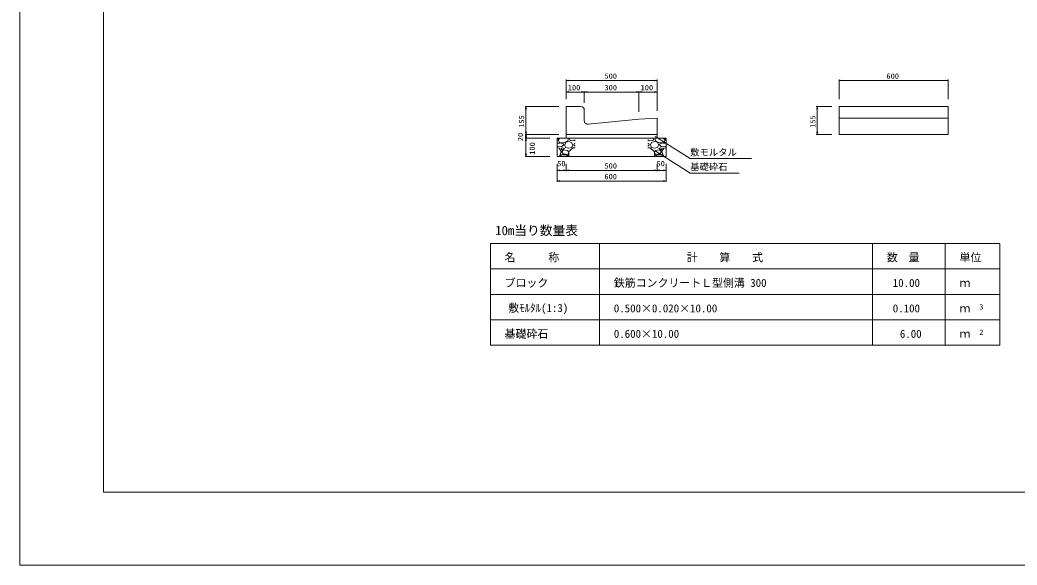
# Model space of a CAD drawing. Units: millimetres on the paper. Extents: x 0 to 841, y 0 to 594.
# Drawn here: x 0 to 274, y 0 to 149.9 of the extents above; entities that cross this region are included whole.
import ezdxf
from ezdxf.enums import TextEntityAlignment as Align

# ---------------------------------------------------------------- set-up
doc = ezdxf.new("R2010")
doc.units = ezdxf.units.MM
for name, color, linetype, lineweight in [('D-MTR-FRAM（材料表図枠）', 2, 'Continuous', 18), ('D-STR-DIM（寸法）', 7, 'Continuous', 18), ('D-STR-HTXT（旗揚げ）', 7, 'Continuous', 18), ('D-STR-STRn（構造物）', 7, 'Continuous', 18), ('D-STR（構造物外形線）', 1, 'Continuous', 18), ('D-TTL(外枠）', 2, 'Continuous', 18), ('DEFPOINTS_2', 8, 'Continuous', 18)]:
    doc.layers.add(name, color=color, linetype=linetype, lineweight=lineweight)
for name, color, linetype in [('D-MTR-TXT(文字列）', 7, 'Continuous'), ('D-MTR（材料表タイトル）', 7, 'Continuous'), ('D-STR-TXT（文字）', 7, 'Continuous')]:
    doc.layers.add(name, color=color, linetype=linetype)
doc.styles.add('ＭＳ ゴシック', font='')
doc.styles.get('ＭＳ ゴシック').set_extended_font_data('MS Gothic')

msp = doc.modelspace()

# ---------------------------------------------------------------- linework, layer by layer
at = {"layer": 'D-MTR-FRAM（材料表図枠）'}
for p, q in [((129.265, 88.41), (269.265, 88.41)), ((129.265, 60.41), (129.265, 88.41)), ((159.265, 60.41), (159.265, 88.41)), ((234.265, 60.41), (234.265, 88.41)), ((254.265, 60.41), (254.265, 88.41)), ((269.265, 60.41), (269.265, 88.41)), ((129.265, 81.41), (269.265, 81.41)), ((129.265, 74.41), (269.265, 74.41)), ((129.265, 67.41), (269.265, 67.41)), ((129.265, 60.41), (269.265, 60.41))]:
    msp.add_line(p, q, dxfattribs=at)
at = {"layer": 'D-STR-DIM（寸法）'}
for p, q in [((150.077, 128.089), (150.077, 133.458)), ((150.077, 133.208), (150.827, 133.333)), ((150.077, 133.208), (150.177, 133.208)), ((150.827, 133.083), (150.077, 133.208)), ((174.977, 133.208), (150.177, 133.208)), ((174.327, 133.333), (175.077, 133.208)), ((175.077, 133.208), (174.327, 133.083)), ((175.077, 133.208), (174.977, 133.208)), ((175.077, 124.839), (175.077, 133.458)), ((225.077, 128.089), (225.077, 133.458)), ((225.077, 133.208), (225.827, 133.333)), ((225.077, 133.208), (225.177, 133.208)), ((225.827, 133.083), (225.077, 133.208)), ((254.977, 133.208), (225.177, 133.208)), ((254.327, 133.333), (255.077, 133.208)), ((255.077, 133.208), (254.327, 133.083)), ((255.077, 133.208), (254.977, 133.208)), ((255.077, 128.089), (255.077, 133.458)), ((150.077, 128.089), (150.077, 130.281)), ((150.077, 130.031), (150.827, 130.156)), ((150.077, 130.031), (150.177, 130.031)), ((150.827, 129.906), (150.077, 130.031)), ((150.177, 130.031), (154.977, 130.031)), ((154.327, 130.156), (155.077, 130.031)), ((155.077, 130.031), (154.327, 129.906)), ((155.077, 130.031), (154.977, 130.031)), ((155.077, 127.089), (155.077, 130.281)), ((155.077, 127.089), (155.077, 130.281)), ((155.077, 130.031), (155.827, 130.156)), ((155.077, 130.031), (155.177, 130.031)), ((155.827, 129.906), (155.077, 130.031)), ((155.177, 130.031), (169.977, 130.031)), ((169.327, 130.156), (170.077, 130.031)), ((170.077, 130.031), (169.327, 129.906)), ((170.077, 130.031), (169.977, 130.031)), ((170.077, 124.589), (170.077, 130.281)), ((170.077, 124.589), (170.077, 130.281)), ((170.077, 130.031), (170.827, 130.156)), ((170.077, 130.031), (170.177, 130.031)), ((170.827, 129.906), (170.077, 130.031)), ((174.977, 130.031), (170.177, 130.031)), ((174.327, 130.156), (175.077, 130.031)), ((175.077, 130.031), (174.327, 129.906)), ((175.077, 130.031), (174.977, 130.031)), ((175.077, 124.839), (175.077, 130.281)), ((148.077, 126.089), (138.788, 126.089)), ((138.913, 125.339), (139.038, 126.089)), ((139.038, 126.089), (139.038, 125.989)), ((139.038, 126.089), (139.163, 125.339)), ((223.077, 126.089), (218.829, 126.089)), ((218.954, 125.339), (219.079, 126.089)), ((219.079, 126.089), (219.079, 125.989)), ((219.079, 126.089), (219.204, 125.339)), ((139.038, 125.989), (139.038, 118.439)), ((219.079, 125.989), (219.079, 118.439)), ((148.077, 118.339), (138.788, 118.339)), ((148.077, 118.339), (138.788, 118.339)), ((139.038, 118.339), (138.913, 119.089)), ((138.913, 117.589), (139.038, 118.339)), ((139.038, 117.339), (138.913, 118.089)), ((139.163, 119.089), (139.038, 118.339)), ((139.038, 118.339), (139.038, 118.439)), ((139.038, 118.339), (139.038, 118.239)), ((139.038, 118.339), (139.163, 117.589)), ((139.038, 118.239), (139.038, 117.439)), ((139.163, 118.089), (139.038, 117.339)), ((223.077, 118.339), (218.829, 118.339)), ((219.079, 118.339), (218.954, 119.089)), ((219.204, 119.089), (219.079, 118.339)), ((219.079, 118.339), (219.079, 118.439)), ((145.577, 117.339), (138.788, 117.339)), ((145.577, 117.339), (138.788, 117.339)), ((138.913, 116.589), (139.038, 117.339)), ((139.038, 117.339), (139.038, 117.439)), ((139.038, 117.339), (139.038, 117.239)), ((139.038, 117.339), (139.163, 116.589)), ((139.038, 117.239), (139.038, 112.439)), ((145.577, 112.339), (138.788, 112.339)), ((139.038, 112.339), (138.913, 113.089)), ((139.163, 113.089), (139.038, 112.339)), ((139.038, 112.339), (139.038, 112.439)), ((147.577, 110.339), (147.577, 108.268)), ((147.577, 110.339), (147.577, 105.33)), ((150.077, 110.339), (150.077, 108.268)), ((150.077, 110.339), (150.077, 108.268)), ((175.077, 110.339), (175.077, 108.268)), ((175.077, 110.339), (175.077, 108.268)), ((177.577, 110.339), (177.577, 108.268)), ((177.577, 110.339), (177.577, 105.33)), ((147.577, 108.518), (148.327, 108.643)), ((147.577, 108.518), (147.677, 108.518)), ((148.327, 108.393), (147.577, 108.518)), ((149.977, 108.518), (147.677, 108.518)), ((149.327, 108.643), (150.077, 108.518)), ((150.077, 108.518), (149.327, 108.393)), ((150.077, 108.518), (149.977, 108.518)), ((150.077, 108.518), (150.827, 108.643)), ((150.077, 108.518), (150.177, 108.518)), ((150.827, 108.393), (150.077, 108.518)), ((174.977, 108.518), (150.177, 108.518)), ((174.327, 108.643), (175.077, 108.518)), ((175.077, 108.518), (174.327, 108.393)), ((175.077, 108.518), (174.977, 108.518)), ((175.077, 108.518), (175.827, 108.643)), ((175.077, 108.518), (175.177, 108.518)), ((175.827, 108.393), (175.077, 108.518)), ((175.177, 108.518), (177.477, 108.518)), ((176.827, 108.643), (177.577, 108.518)), ((177.577, 108.518), (176.827, 108.393)), ((177.577, 108.518), (177.477, 108.518)), ((147.577, 105.58), (148.327, 105.705)), ((147.577, 105.58), (147.677, 105.58)), ((148.327, 105.455), (147.577, 105.58)), ((177.477, 105.58), (147.677, 105.58)), ((176.827, 105.705), (177.577, 105.58)), ((177.577, 105.58), (176.827, 105.455)), ((177.577, 105.58), (177.477, 105.58))]:
    msp.add_line(p, q, dxfattribs=at)
at = {"layer": 'D-STR-HTXT（旗揚げ）'}
for p, q in [((174.522, 117.804), (184.167, 111.744)), ((174.522, 113.841), (184.167, 107.78)), ((201.023, 111.744), (184.167, 111.744)), ((197.641, 107.767), (184.167, 107.767))]:
    msp.add_line(p, q, dxfattribs=at)
at = {"layer": 'D-STR-STRn（構造物）'}
for p, q in [((150.077, 118.339), (150.077, 117.339)), ((175.077, 118.339), (175.077, 117.339)), ((150.077, 117.339), (147.577, 117.339)), ((147.577, 117.339), (147.577, 112.339)), ((147.577, 116.904), (148.14, 117.339)), ((148.34, 116.031), (147.577, 115.951)), ((147.784, 114.953), (147.577, 115.179)), ((147.886, 116.787), (148.383, 117.339)), ((148.246, 116.184), (147.896, 116.784)), ((149.483, 116.097), (148.233, 116.197)), ((149.334, 115.79), (148.334, 116.04)), ((149.386, 115.537), (148.936, 115.037)), ((149.387, 115.534), (149.337, 115.784)), ((150.538, 116.633), (149.488, 116.083)), ((149.632, 115.538), (149.932, 114.838)), ((149.685, 115.537), (149.985, 116.237)), ((149.987, 116.237), (150.787, 116.487)), ((177.577, 117.339), (150.077, 117.339)), ((150.738, 117.337), (150.538, 116.637)), ((150.784, 116.487), (151.584, 116.187)), ((150.908, 117.339), (151.178, 116.699)), ((151.183, 116.684), (152.233, 116.634)), ((151.587, 116.185), (151.887, 115.535)), ((151.634, 114.839), (151.884, 115.539)), ((152.577, 115.179), (152.234, 115.553)), ((152.235, 115.538), (152.385, 115.938)), ((152.236, 116.641), (152.577, 116.904)), ((152.577, 115.951), (152.39, 115.931)), ((172.918, 116.641), (172.577, 116.904)), ((172.577, 115.951), (172.764, 115.931)), ((172.577, 115.179), (172.92, 115.553)), ((172.92, 115.538), (172.77, 115.938)), ((173.972, 116.684), (172.922, 116.634)), ((173.568, 116.185), (173.268, 115.535)), ((173.52, 114.839), (173.27, 115.539)), ((174.37, 116.487), (173.57, 116.187)), ((174.247, 117.339), (173.977, 116.699)), ((175.168, 116.237), (174.368, 116.487)), ((174.417, 117.337), (174.617, 116.637)), ((174.616, 116.633), (175.666, 116.083)), ((175.47, 115.537), (175.17, 116.237)), ((175.523, 115.538), (175.223, 114.838)), ((175.672, 116.097), (176.922, 116.197)), ((175.768, 115.534), (175.818, 115.784)), ((175.769, 115.537), (176.219, 115.037)), ((175.82, 115.79), (176.82, 116.04)), ((177.269, 116.787), (176.772, 117.339)), ((176.814, 116.031), (177.577, 115.951)), ((176.909, 116.184), (177.259, 116.784)), ((177.577, 116.904), (177.014, 117.339)), ((177.37, 114.953), (177.577, 115.179)), ((177.577, 117.339), (177.577, 112.339)), ((148.187, 114.632), (147.577, 114.683)), ((147.577, 112.339), (177.577, 112.339)), ((148.933, 115.04), (147.783, 114.94)), ((148.14, 112.339), (148.336, 112.491)), ((148.747, 113.74), (148.197, 114.64)), ((148.337, 112.485), (148.737, 113.735)), ((148.383, 112.339), (148.786, 112.787)), ((148.684, 114.587), (148.884, 114.087)), ((149.035, 114.735), (148.685, 114.585)), ((148.786, 112.787), (150.086, 112.787)), ((148.884, 114.088), (149.634, 114.538)), ((148.884, 113.639), (149.284, 113.039)), ((149.386, 114.137), (148.886, 113.637)), ((149.638, 114.538), (149.038, 114.738)), ((149.288, 113.035), (150.538, 112.885)), ((150.392, 113.99), (149.392, 114.14)), ((149.932, 114.833), (150.782, 114.583)), ((150.084, 112.798), (150.734, 112.348)), ((150.797, 113.627), (150.397, 113.977)), ((150.537, 112.888), (150.787, 113.338)), ((150.778, 112.649), (150.908, 112.339)), ((150.834, 113.689), (150.784, 112.639)), ((150.786, 113.337), (150.786, 113.637)), ((150.789, 114.584), (151.639, 114.834)), ((151.987, 114.737), (150.837, 113.687)), ((152.577, 114.683), (151.987, 114.732)), ((172.577, 114.683), (173.167, 114.732)), ((173.167, 114.737), (174.317, 113.687)), ((174.366, 114.584), (173.516, 114.834)), ((174.377, 112.649), (174.247, 112.339)), ((174.321, 113.689), (174.371, 112.639)), ((174.358, 113.627), (174.758, 113.977)), ((174.617, 112.888), (174.367, 113.338)), ((174.369, 113.337), (174.369, 113.637)), ((175.223, 114.833), (174.373, 114.583)), ((175.07, 112.798), (174.42, 112.348)), ((175.867, 113.035), (174.617, 112.885)), ((174.763, 113.99), (175.763, 114.14)), ((176.369, 112.787), (175.069, 112.787)), ((175.517, 114.538), (176.117, 114.738)), ((176.27, 114.088), (175.52, 114.538)), ((175.769, 114.137), (176.269, 113.637)), ((176.27, 113.639), (175.87, 113.039)), ((176.119, 114.735), (176.469, 114.585)), ((176.222, 115.04), (177.372, 114.94)), ((176.47, 114.587), (176.27, 114.087)), ((176.772, 112.339), (176.369, 112.787)), ((176.408, 113.74), (176.958, 114.64)), ((176.818, 112.485), (176.418, 113.735)), ((177.014, 112.339), (176.818, 112.491)), ((176.967, 114.632), (177.577, 114.683))]:
    msp.add_line(p, q, dxfattribs=at)
at = {"layer": 'D-STR（構造物外形線）'}
for p, q in [((150.077, 126.089), (154.077, 126.089)), ((150.077, 126.089), (150.077, 118.339)), ((225.077, 126.089), (255.077, 126.089)), ((225.077, 126.089), (225.077, 118.339)), ((255.077, 126.089), (255.077, 118.339)), ((155.077, 122.194), (155.077, 125.089)), ((156.177, 121.199), (170.077, 122.589)), ((170.077, 122.589), (175.077, 122.839)), ((175.077, 122.839), (175.077, 118.339)), ((225.077, 122.839), (255.077, 122.839)), ((175.077, 118.339), (150.077, 118.339)), ((225.077, 118.339), (255.077, 118.339))]:
    msp.add_line(p, q, dxfattribs=at)
for centre, start, end in [((154.077, 125.089), 0, 90), ((156.077, 122.194), 179.99996, 275.71055)]:
    msp.add_arc(centre, 1, start, end, dxfattribs=at)
at = {"layer": 'D-TTL(外枠）'}
for p, q in [((23, 20), (23, 574)), ((818, 20), (23, 20))]:
    msp.add_line(p, q, dxfattribs=at)
at = {"layer": 'DEFPOINTS_2'}
for q in [(0, 594), (841, 0)]:
    msp.add_line((0, 0), q, dxfattribs=at)

# ---------------------------------------------------------------- texts
at = {"layer": 'D-MTR-TXT(文字列）', "style": 'ＭＳ ゴシック'}
for s, height, p in [('名\u3000\u3000\u3000称', 2.199, (133.188, 82.813)), ('計\u3000\u3000算\u3000\u3000式', 2.199, (183.196, 82.813)), ('数\u3000量', 2.199, (238.188, 82.813)), ('単位', 2.199, (258.188, 82.813)), ('ブロック', 2.199, (133.188, 75.813)), ('鉄筋コンクリートＬ型側溝 300', 2.199, (163.188, 75.813)), ('10.00', 2.199, (239.839, 75.813)), ('ｍ', 2.199, (258.188, 75.813)), ('敷ﾓﾙﾀﾙ(1:3)', 2.199, (134.188, 68.913)), ('0.500×0.020×10.00', 2.199, (163.188, 68.813)), ('0.100', 2.199, (239.839, 68.813)), ('3', 1.466, (263.59, 69.817)), ('ｍ', 2.199, (258.188, 68.813)), ('基礎砕石', 2.199, (133.188, 61.813)), ('0.600×10.00', 2.199, (163.188, 61.813)), ('6.00', 2.199, (241.788, 61.813)), ('ｍ', 2.199, (258.188, 61.813)), ('2', 1.466, (263.59, 62.817))]:
    msp.add_text(s, height=height, dxfattribs=at).set_placement(p, align=Align.BOTTOM_LEFT)
at = {"layer": 'D-MTR（材料表タイトル）', "style": 'ＭＳ ゴシック'}
msp.add_text('10m当り数量表', height=2.566, dxfattribs=at).set_placement((130.607, 89.935), align=Align.BOTTOM_LEFT)
at = {"layer": 'D-STR-DIM（寸法）', "style": 'ＭＳ ゴシック'}
for s, p in [('500', (160.623, 133.258)), ('600', (238.108, 133.258)), ('100', (150.552, 130.081)), ('300', (160.623, 130.081)), ('100', (170.552, 130.081)), ('50', (147.625, 109.214)), ('500', (160.623, 108.568)), ('50', (174.921, 109.214)), ('600', (160.608, 105.63))]:
    msp.add_text(s, height=1.466, dxfattribs=at).set_placement(p, align=Align.BOTTOM_LEFT)
for s, p in [('155', (138.988, 120.214)), ('155', (219.029, 120.214)), ('20', (138.713, 116.53)), ('100', (141.941, 112.814))]:
    msp.add_text(s, height=1.466, rotation=90, dxfattribs=at).set_placement(p, align=Align.BOTTOM_LEFT)
at = {"layer": 'D-STR-TXT（文字）', "style": 'ＭＳ ゴシック'}
for s, p in [('敷モルタル', (184.167, 111.996)), ('基礎砕石', (184.167, 108.019))]:
    msp.add_text(s, height=1.833, dxfattribs=at).set_placement(p, align=Align.BOTTOM_LEFT)

doc.saveas('drawing.dxf')
